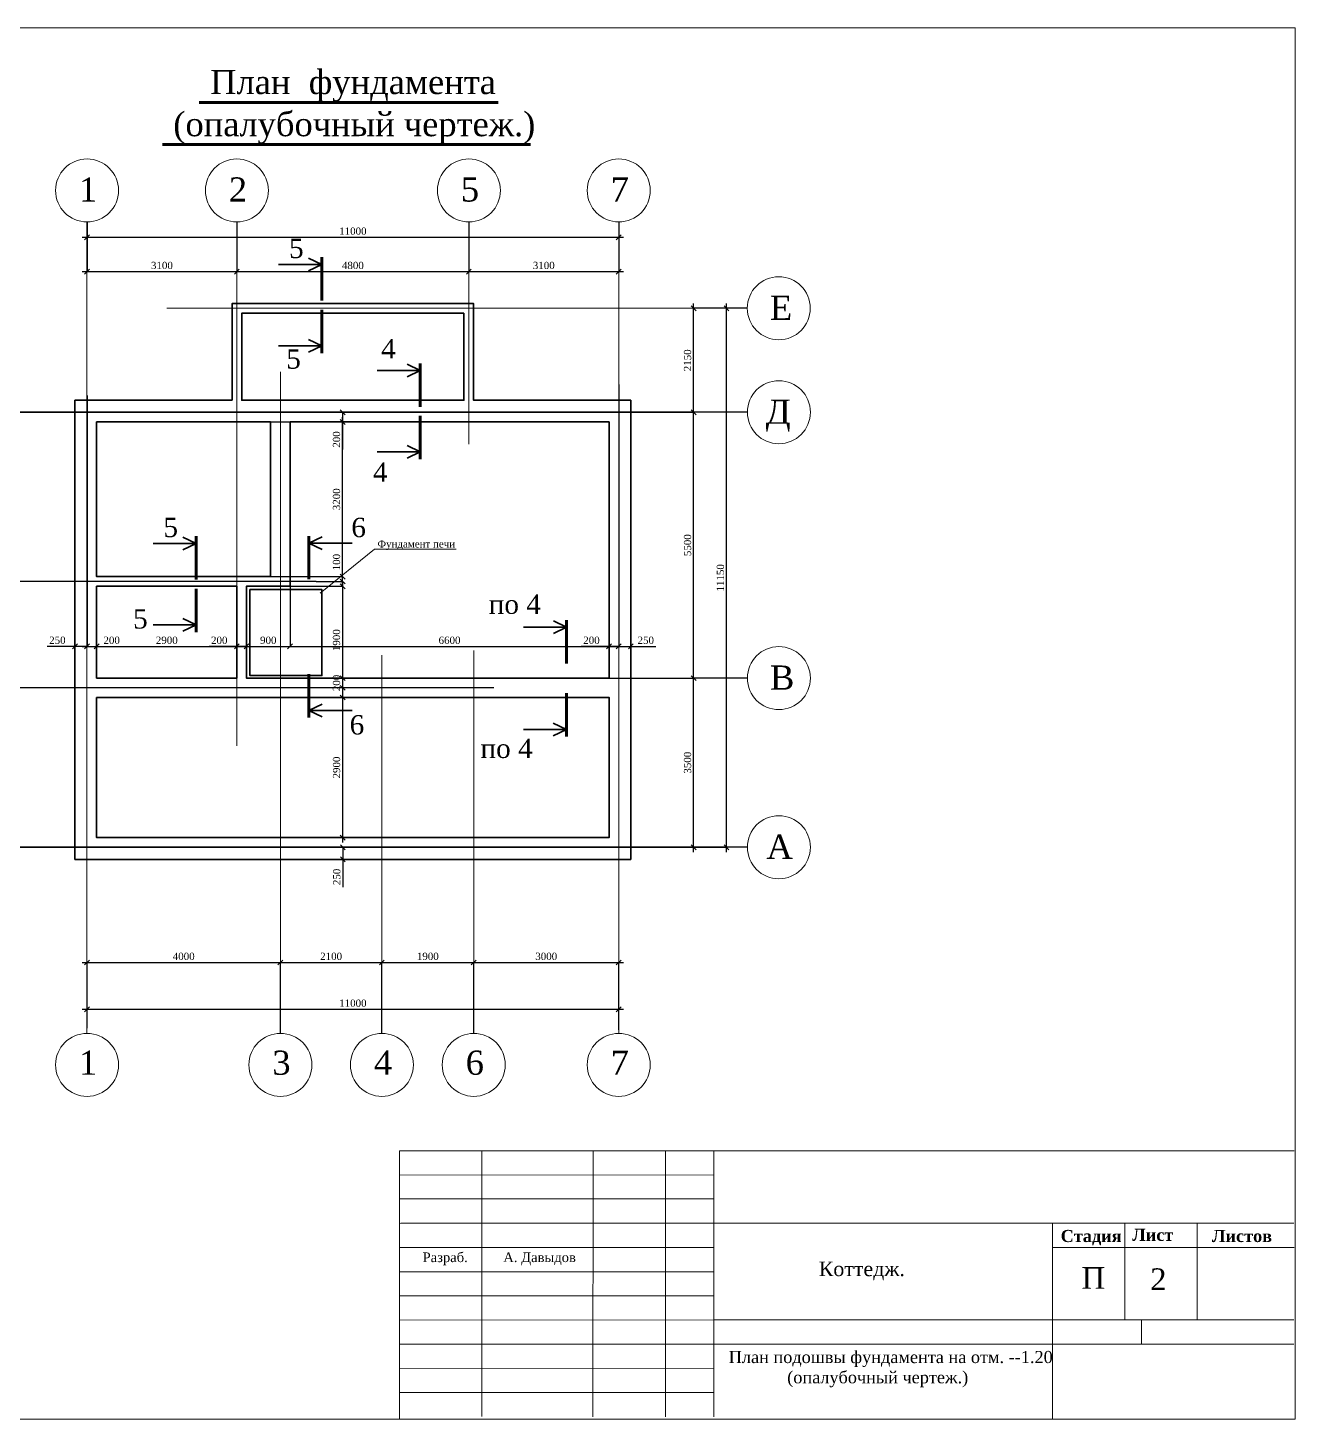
# Model space of a CAD drawing. Extents: x 1526320 to 3332998, y -546296 to 333165.
# Drawn here: x 3112654 to 3138872, y -57322 to -28537 of the extents above; entities that cross this region are included whole.
import ezdxf

# ---------------------------------------------------------------- set-up
doc = ezdxf.new("R2010")
doc.units = 0
doc.header["$LTSCALE"] = 500
doc.header["$MEASUREMENT"] = 0
doc.layers.get('0').update_dxf_attribs({"linetype": 'CONTINUOUS', "lineweight": 0})
doc.layers.add('Для печати', color=250, linetype='CONTINUOUS', lineweight=0)
doc.styles.add('NAKLON', font='TIMESBD.TTF', dxfattribs={"height": 500})
doc.styles.get("Standard").update_dxf_attribs({"font": 'TIMES.TTF', "height": 150})
doc.dimstyles.new('ISO-25', dxfattribs={"dimtxt": 300, "dimasz": 100, "dimexe": 0, "dimexo": 0, "dimgap": 50, "dimtad": 1, "dimdec": 0, "dimrnd": 10, "dimtxsty": 'Standard', "dimblk": 'OBLIQUE', "dimcen": 100, "dimdle": 100, "dimadec": 0, "dimazin": 0, "dimtfac": 1, "dimtdec": 0, "dimtmove": 0, "dimatfit": 3, "dimldrblk": 'OBLIQUE', "dimfxl": 0, "dimarcsym": 0})

# ---------------------------------------------------------------- blocks, each defined once
blk = doc.blocks.new('_Oblique')
at = {"color": 0, "linetype": 'ByBlock', "lineweight": -2}
blk.add_line((-0.5, -0.5), (0.5, 0.5), dxfattribs=at)
blk = doc.blocks.new('*D1990')
at = {"layer": 'Для печати', "color": 0, "linetype": 'Continuous', "lineweight": -2, "ltscale": 0.13}
for p, q in [((3113628, -36241), (3113628, -41335)), ((3113877, -36147), (3113877, -41335)), ((3113628, -41335), (3113055, -41335)), ((3113877, -41335), (3113528, -41335))]:
    blk.add_line(p, q, dxfattribs=at)
at = {"layer": 'Для печати', "color": 0, "linetype": 'Continuous', "lineweight": -2, "ltscale": 0.13, "xscale": 100, "yscale": 100, "zscale": 100, "rotation": 180}
blk.add_blockref('_Oblique', (3113628, -41335), dxfattribs=at)
at = {"layer": 'Для печати', "color": 0, "linetype": 'Continuous', "lineweight": -2, "ltscale": 0.13, "xscale": 100, "yscale": 100, "zscale": 100}
blk.add_blockref('_Oblique', (3113877, -41335), dxfattribs=at)
at = {"layer": 'Для печати', "color": 0, "linetype": 'Continuous', "lineweight": 9, "ltscale": 0.13, "insert": (3113265, -41209), "char_height": 150, "attachment_point": 5}
blk.add_mtext('250', dxfattribs=at)
blk = doc.blocks.new('*D1991')
at = {"layer": 'Для печати', "color": 0, "linetype": 'Continuous', "lineweight": -2, "ltscale": 0.13}
for p, q in [((3113878, -36147), (3113878, -41335)), ((3113778, -41335), (3114078, -41335)), ((3114078, -41991), (3114078, -41335)), ((3114078, -41335), (3114597, -41335))]:
    blk.add_line(p, q, dxfattribs=at)
at = {"layer": 'Для печати', "color": 0, "linetype": 'Continuous', "lineweight": -2, "ltscale": 0.13, "xscale": 100, "yscale": 100, "zscale": 100, "rotation": 180}
blk.add_blockref('_Oblique', (3113878, -41335), dxfattribs=at)
at = {"layer": 'Для печати', "color": 0, "linetype": 'Continuous', "lineweight": -2, "ltscale": 0.13, "xscale": 100, "yscale": 100, "zscale": 100}
blk.add_blockref('_Oblique', (3114078, -41335), dxfattribs=at)
at = {"layer": 'Для печати', "color": 0, "linetype": 'Continuous', "lineweight": 9, "ltscale": 0.13, "insert": (3114388, -41209), "char_height": 150, "attachment_point": 5}
blk.add_mtext('200', dxfattribs=at)
blk = doc.blocks.new('*D1992')
at = {"layer": 'Для печати', "color": 0, "linetype": 'Continuous', "lineweight": -2, "ltscale": 0.13}
for p, q in [((3124877, -35917), (3124877, -41335)), ((3124677, -41335), (3124104, -41335)), ((3124877, -41335), (3124577, -41335)), ((3124677, -41991), (3124677, -41335))]:
    blk.add_line(p, q, dxfattribs=at)
at = {"layer": 'Для печати', "color": 0, "linetype": 'Continuous', "lineweight": -2, "ltscale": 0.13, "xscale": 100, "yscale": 100, "zscale": 100, "rotation": 180}
blk.add_blockref('_Oblique', (3124677, -41335), dxfattribs=at)
at = {"layer": 'Для печати', "color": 0, "linetype": 'Continuous', "lineweight": -2, "ltscale": 0.13, "xscale": 100, "yscale": 100, "zscale": 100}
blk.add_blockref('_Oblique', (3124877, -41335), dxfattribs=at)
at = {"layer": 'Для печати', "color": 0, "linetype": 'Continuous', "lineweight": 9, "ltscale": 0.13, "insert": (3124314, -41209), "char_height": 150, "attachment_point": 5}
blk.add_mtext('200', dxfattribs=at)
blk = doc.blocks.new('*D1993')
at = {"layer": 'Для печати', "color": 0, "linetype": 'Continuous', "lineweight": -2, "ltscale": 0.13}
for p, q in [((3119166, -39991), (3119166, -36592)), ((3124677, -36692), (3119166, -36692)), ((3117677, -39891), (3119166, -39891))]:
    blk.add_line(p, q, dxfattribs=at)
at = {"layer": 'Для печати', "color": 0, "linetype": 'Continuous', "lineweight": -2, "ltscale": 0.13, "xscale": 100, "yscale": 100, "zscale": 100}
for p, rotation in [((3119166, -36692), 90), ((3119166, -39891), 270)]:
    blk.add_blockref('_Oblique', p, dxfattribs=dict(at, rotation=rotation))
at = {"layer": 'Для печати', "color": 0, "linetype": 'Continuous', "lineweight": 9, "ltscale": 0.13, "insert": (3119040, -38291), "char_height": 150, "attachment_point": 5, "rotation": 90}
blk.add_mtext('3200', dxfattribs=at)
blk = doc.blocks.new('*D1994')
at = {"layer": 'Для печати', "color": 0, "linetype": 'Continuous', "lineweight": -2, "ltscale": 0.13}
for p, q in [((3109704, -36491), (3110966, -36491)), ((3110966, -40091), (3110966, -36391)), ((3118616, -39991), (3110966, -39991))]:
    blk.add_line(p, q, dxfattribs=at)
at = {"layer": 'Для печати', "color": 0, "linetype": 'Continuous', "lineweight": -2, "ltscale": 0.13, "xscale": 100, "yscale": 100, "zscale": 100}
for p, rotation in [((3110966, -36491), 90), ((3110966, -39991), 270)]:
    blk.add_blockref('_Oblique', p, dxfattribs=dict(at, rotation=rotation))
at = {"layer": 'Для печати', "color": 0, "linetype": 'Continuous', "lineweight": 9, "ltscale": 0.13, "insert": (3110839, -38241), "char_height": 150, "attachment_point": 5, "rotation": 90}
blk.add_mtext('3500', dxfattribs=at)
blk = doc.blocks.new('*D1995')
at = {"layer": 'Для печати', "color": 0, "linetype": 'Continuous', "lineweight": -2, "ltscale": 0.13}
for p, q in [((3124877, -35917), (3124877, -41335)), ((3125127, -36241), (3125127, -41335)), ((3124777, -41335), (3125127, -41335)), ((3125127, -41335), (3125647, -41335))]:
    blk.add_line(p, q, dxfattribs=at)
at = {"layer": 'Для печати', "color": 0, "linetype": 'Continuous', "lineweight": -2, "ltscale": 0.13, "xscale": 100, "yscale": 100, "zscale": 100, "rotation": 180}
blk.add_blockref('_Oblique', (3124877, -41335), dxfattribs=at)
at = {"layer": 'Для печати', "color": 0, "linetype": 'Continuous', "lineweight": -2, "ltscale": 0.13, "xscale": 100, "yscale": 100, "zscale": 100}
blk.add_blockref('_Oblique', (3125127, -41335), dxfattribs=at)
at = {"layer": 'Для печати', "color": 0, "linetype": 'Continuous', "lineweight": 9, "ltscale": 0.13, "insert": (3125437, -41209), "char_height": 150, "attachment_point": 5}
blk.add_mtext('250', dxfattribs=at)
blk = doc.blocks.new('*D1996')
at = {"layer": 'Для печати', "color": 0, "linetype": 'Continuous', "lineweight": -2, "ltscale": 0.13}
for p, q in [((3127108, -45591), (3127108, -34240)), ((3127537, -34340), (3127108, -34340)), ((3110765, -45491), (3127108, -45491))]:
    blk.add_line(p, q, dxfattribs=at)
at = {"layer": 'Для печати', "color": 0, "linetype": 'Continuous', "lineweight": -2, "ltscale": 0.13, "xscale": 100, "yscale": 100, "zscale": 100}
for p, rotation in [((3127108, -34340), 90), ((3127108, -45491), 270)]:
    blk.add_blockref('_Oblique', p, dxfattribs=dict(at, rotation=rotation))
at = {"layer": 'Для печати', "color": 0, "linetype": 'Continuous', "lineweight": 9, "ltscale": 0.13, "insert": (3126982, -39916), "char_height": 150, "attachment_point": 5, "rotation": 90}
blk.add_mtext('11150', dxfattribs=at)
blk = doc.blocks.new('*D1997')
at = {"layer": 'Для печати', "color": 0, "linetype": 'Continuous', "lineweight": -2, "ltscale": 0.13}
for p, q in [((3110319, -40091), (3110319, -36391)), ((3126145, -36491), (3110319, -36491)), ((3111928, -39991), (3110319, -39991))]:
    blk.add_line(p, q, dxfattribs=at)
at = {"layer": 'Для печати', "color": 0, "linetype": 'Continuous', "lineweight": -2, "ltscale": 0.13, "xscale": 100, "yscale": 100, "zscale": 100}
for p, rotation in [((3110319, -36491), 90), ((3110319, -39991), 270)]:
    blk.add_blockref('_Oblique', p, dxfattribs=dict(at, rotation=rotation))
at = {"layer": 'Для печати', "color": 0, "linetype": 'Continuous', "lineweight": 9, "ltscale": 0.13, "insert": (3110193, -38241), "char_height": 150, "attachment_point": 5, "rotation": 90}
blk.add_mtext('3500', dxfattribs=at)
blk = doc.blocks.new('*D1998')
at = {"layer": 'Для печати', "color": 0, "linetype": 'Continuous', "lineweight": -2, "ltscale": 0.13}
for p, q in [((3126428, -42091), (3126428, -36391)), ((3127540, -36491), (3126428, -36491)), ((3121352, -41991), (3126428, -41991))]:
    blk.add_line(p, q, dxfattribs=at)
at = {"layer": 'Для печати', "color": 0, "linetype": 'Continuous', "lineweight": -2, "ltscale": 0.13, "xscale": 100, "yscale": 100, "zscale": 100}
for p, rotation in [((3126428, -36491), 90), ((3126428, -41991), 270)]:
    blk.add_blockref('_Oblique', p, dxfattribs=dict(at, rotation=rotation))
at = {"layer": 'Для печати', "color": 0, "linetype": 'Continuous', "lineweight": 9, "ltscale": 0.13, "insert": (3126302, -39241), "char_height": 150, "attachment_point": 5, "rotation": 90}
blk.add_mtext('5500', dxfattribs=at)
blk = doc.blocks.new('*D1999')
at = {"layer": 'Для печати', "color": 0, "linetype": 'Continuous', "lineweight": -2, "ltscale": 0.13}
for p, q in [((3113978, -41335), (3117077, -41335)), ((3114078, -41991), (3114078, -41335)), ((3116977, -41991), (3116977, -41335))]:
    blk.add_line(p, q, dxfattribs=at)
at = {"layer": 'Для печати', "color": 0, "linetype": 'Continuous', "lineweight": -2, "ltscale": 0.13, "xscale": 100, "yscale": 100, "zscale": 100, "rotation": 180}
blk.add_blockref('_Oblique', (3114078, -41335), dxfattribs=at)
at = {"layer": 'Для печати', "color": 0, "linetype": 'Continuous', "lineweight": -2, "ltscale": 0.13, "xscale": 100, "yscale": 100, "zscale": 100}
blk.add_blockref('_Oblique', (3116977, -41335), dxfattribs=at)
at = {"layer": 'Для печати', "color": 0, "linetype": 'Continuous', "lineweight": 9, "ltscale": 0.13, "insert": (3115528, -41209), "char_height": 150, "attachment_point": 5}
blk.add_mtext('2900', dxfattribs=at)
blk = doc.blocks.new('*D2000')
at = {"layer": 'Для печати', "color": 0, "linetype": 'Continuous', "lineweight": -2, "ltscale": 0.13}
for p, q in [((3116977, -41335), (3116405, -41335)), ((3117177, -41335), (3116877, -41335)), ((3116977, -41991), (3116977, -41335)), ((3117177, -41991), (3117177, -41335))]:
    blk.add_line(p, q, dxfattribs=at)
at = {"layer": 'Для печати', "color": 0, "linetype": 'Continuous', "lineweight": -2, "ltscale": 0.13, "xscale": 100, "yscale": 100, "zscale": 100, "rotation": 180}
blk.add_blockref('_Oblique', (3116977, -41335), dxfattribs=at)
at = {"layer": 'Для печати', "color": 0, "linetype": 'Continuous', "lineweight": -2, "ltscale": 0.13, "xscale": 100, "yscale": 100, "zscale": 100}
blk.add_blockref('_Oblique', (3117177, -41335), dxfattribs=at)
at = {"layer": 'Для печати', "color": 0, "linetype": 'Continuous', "lineweight": 9, "ltscale": 0.13, "insert": (3116614, -41209), "char_height": 150, "attachment_point": 5}
blk.add_mtext('200', dxfattribs=at)
blk = doc.blocks.new('*D2001')
at = {"layer": 'Для печати', "color": 0, "linetype": 'Continuous', "lineweight": -2, "ltscale": 0.13}
for p, q in [((3118079, -40091), (3118079, -41335)), ((3117077, -41335), (3118179, -41335)), ((3117177, -41991), (3117177, -41335))]:
    blk.add_line(p, q, dxfattribs=at)
at = {"layer": 'Для печати', "color": 0, "linetype": 'Continuous', "lineweight": -2, "ltscale": 0.13, "xscale": 100, "yscale": 100, "zscale": 100, "rotation": 180}
blk.add_blockref('_Oblique', (3117177, -41335), dxfattribs=at)
at = {"layer": 'Для печати', "color": 0, "linetype": 'Continuous', "lineweight": -2, "ltscale": 0.13, "xscale": 100, "yscale": 100, "zscale": 100}
blk.add_blockref('_Oblique', (3118079, -41335), dxfattribs=at)
at = {"layer": 'Для печати', "color": 0, "linetype": 'Continuous', "lineweight": 9, "ltscale": 0.13, "insert": (3117628, -41209), "char_height": 150, "attachment_point": 5}
blk.add_mtext('900', dxfattribs=at)
blk = doc.blocks.new('*D2002')
at = {"layer": 'Для печати', "color": 0, "linetype": 'Continuous', "lineweight": -2, "ltscale": 0.13}
for p, q in [((3118079, -40091), (3118079, -41335)), ((3117979, -41335), (3124777, -41335)), ((3124677, -41991), (3124677, -41335))]:
    blk.add_line(p, q, dxfattribs=at)
at = {"layer": 'Для печати', "color": 0, "linetype": 'Continuous', "lineweight": -2, "ltscale": 0.13, "xscale": 100, "yscale": 100, "zscale": 100, "rotation": 180}
blk.add_blockref('_Oblique', (3118079, -41335), dxfattribs=at)
at = {"layer": 'Для печати', "color": 0, "linetype": 'Continuous', "lineweight": -2, "ltscale": 0.13, "xscale": 100, "yscale": 100, "zscale": 100}
blk.add_blockref('_Oblique', (3124677, -41335), dxfattribs=at)
at = {"layer": 'Для печати', "color": 0, "linetype": 'Continuous', "lineweight": 9, "ltscale": 0.13, "insert": (3121378, -41209), "char_height": 150, "attachment_point": 5}
blk.add_mtext('6600', dxfattribs=at)
blk = doc.blocks.new('*D2003')
at = {"layer": 'Для печати', "color": 0, "linetype": 'Continuous', "lineweight": -2, "ltscale": 0.13}
for p, q in [((3119168, -45391), (3119168, -42291)), ((3124677, -42391), (3119168, -42391)), ((3124677, -45291), (3119168, -45291))]:
    blk.add_line(p, q, dxfattribs=at)
at = {"layer": 'Для печати', "color": 0, "linetype": 'Continuous', "lineweight": -2, "ltscale": 0.13, "xscale": 100, "yscale": 100, "zscale": 100}
for p, rotation in [((3119168, -42391), 90), ((3119168, -45291), 270)]:
    blk.add_blockref('_Oblique', p, dxfattribs=dict(at, rotation=rotation))
at = {"layer": 'Для печати', "color": 0, "linetype": 'Continuous', "lineweight": 9, "ltscale": 0.13, "insert": (3119041, -43841), "char_height": 150, "attachment_point": 5, "rotation": 90}
blk.add_mtext('2900', dxfattribs=at)
blk = doc.blocks.new('*D2004')
at = {"layer": 'Для печати', "color": 0, "linetype": 'Continuous', "lineweight": -2, "ltscale": 0.13}
for p, q in [((3119167, -42291), (3119167, -41891)), ((3124677, -41991), (3119167, -41991)), ((3122297, -42191), (3119167, -42191))]:
    blk.add_line(p, q, dxfattribs=at)
at = {"layer": 'Для печати', "color": 0, "linetype": 'Continuous', "lineweight": -2, "ltscale": 0.13, "xscale": 100, "yscale": 100, "zscale": 100}
for p, rotation in [((3119167, -41991), 90), ((3119167, -42191), 270)]:
    blk.add_blockref('_Oblique', p, dxfattribs=dict(at, rotation=rotation))
at = {"layer": 'Для печати', "color": 0, "linetype": 'Continuous', "lineweight": 9, "ltscale": 0.13, "insert": (3119040, -42091), "char_height": 150, "attachment_point": 5, "rotation": 90}
blk.add_mtext('200', dxfattribs=at)
blk = doc.blocks.new('*D2005')
at = {"layer": 'Для печати', "color": 0, "linetype": 'Continuous', "lineweight": -2, "ltscale": 0.13}
for p, q in [((3119167, -42091), (3119167, -39991)), ((3118079, -40091), (3119167, -40091)), ((3124677, -41991), (3119167, -41991))]:
    blk.add_line(p, q, dxfattribs=at)
at = {"layer": 'Для печати', "color": 0, "linetype": 'Continuous', "lineweight": -2, "ltscale": 0.13, "xscale": 100, "yscale": 100, "zscale": 100}
for p, rotation in [((3119167, -40091), 90), ((3119167, -41991), 270)]:
    blk.add_blockref('_Oblique', p, dxfattribs=dict(at, rotation=rotation))
at = {"layer": 'Для печати', "color": 0, "linetype": 'Continuous', "lineweight": 9, "ltscale": 0.13, "insert": (3119040, -41206), "char_height": 150, "attachment_point": 5, "rotation": 90}
blk.add_mtext('1900', dxfattribs=at)
blk = doc.blocks.new('*D2006')
at = {"layer": 'Для печати', "color": 0, "linetype": 'Continuous', "lineweight": -2, "ltscale": 0.13}
for p, q in [((3119166, -39891), (3119166, -39392)), ((3117677, -39891), (3119166, -39891)), ((3118616, -39991), (3119166, -39991)), ((3119166, -40091), (3119166, -39891))]:
    blk.add_line(p, q, dxfattribs=at)
at = {"layer": 'Для печати', "color": 0, "linetype": 'Continuous', "lineweight": -2, "ltscale": 0.13, "xscale": 100, "yscale": 100, "zscale": 100}
for p, rotation in [((3119166, -39891), 90), ((3119166, -39991), 270)]:
    blk.add_blockref('_Oblique', p, dxfattribs=dict(at, rotation=rotation))
at = {"layer": 'Для печати', "color": 0, "linetype": 'Continuous', "lineweight": 9, "ltscale": 0.13, "insert": (3119040, -39591), "char_height": 150, "attachment_point": 5, "rotation": 90}
blk.add_mtext('100', dxfattribs=at)
blk = doc.blocks.new('*D2007')
at = {"layer": 'Для печати', "color": 0, "linetype": 'Continuous', "lineweight": -2, "ltscale": 0.13}
for p, q in [((3119878, -47875), (3121978, -47875)), ((3119978, -49340), (3119978, -47875)), ((3121878, -49340), (3121878, -47875))]:
    blk.add_line(p, q, dxfattribs=at)
at = {"layer": 'Для печати', "color": 0, "linetype": 'Continuous', "lineweight": -2, "ltscale": 0.13, "xscale": 100, "yscale": 100, "zscale": 100, "rotation": 180}
blk.add_blockref('_Oblique', (3119978, -47875), dxfattribs=at)
at = {"layer": 'Для печати', "color": 0, "linetype": 'Continuous', "lineweight": -2, "ltscale": 0.13, "xscale": 100, "yscale": 100, "zscale": 100}
blk.add_blockref('_Oblique', (3121878, -47875), dxfattribs=at)
at = {"layer": 'Для печати', "color": 0, "linetype": 'Continuous', "lineweight": 9, "ltscale": 0.13, "insert": (3120928, -47748), "char_height": 150, "attachment_point": 5}
blk.add_mtext('1900', dxfattribs=at)
blk = doc.blocks.new('*D2008')
at = {"layer": 'Для печати', "color": 0, "linetype": 'Continuous', "lineweight": -2, "ltscale": 0.13}
for p, q in [((3117778, -47875), (3120078, -47875)), ((3117878, -49340), (3117878, -47875)), ((3119978, -49340), (3119978, -47875))]:
    blk.add_line(p, q, dxfattribs=at)
at = {"layer": 'Для печати', "color": 0, "linetype": 'Continuous', "lineweight": -2, "ltscale": 0.13, "xscale": 100, "yscale": 100, "zscale": 100, "rotation": 180}
blk.add_blockref('_Oblique', (3117878, -47875), dxfattribs=at)
at = {"layer": 'Для печати', "color": 0, "linetype": 'Continuous', "lineweight": -2, "ltscale": 0.13, "xscale": 100, "yscale": 100, "zscale": 100}
blk.add_blockref('_Oblique', (3119978, -47875), dxfattribs=at)
at = {"layer": 'Для печати', "color": 0, "linetype": 'Continuous', "lineweight": 9, "ltscale": 0.13, "insert": (3118928, -47748), "char_height": 150, "attachment_point": 5}
blk.add_mtext('2100', dxfattribs=at)
blk = doc.blocks.new('*D2009')
at = {"layer": 'Для печати', "color": 0, "linetype": 'Continuous', "lineweight": -2, "ltscale": 0.13}
for p, q in [((3113778, -47875), (3117978, -47875)), ((3113878, -49234), (3113878, -47875)), ((3117878, -49340), (3117878, -47875))]:
    blk.add_line(p, q, dxfattribs=at)
at = {"layer": 'Для печати', "color": 0, "linetype": 'Continuous', "lineweight": -2, "ltscale": 0.13, "xscale": 100, "yscale": 100, "zscale": 100, "rotation": 180}
blk.add_blockref('_Oblique', (3113878, -47875), dxfattribs=at)
at = {"layer": 'Для печати', "color": 0, "linetype": 'Continuous', "lineweight": -2, "ltscale": 0.13, "xscale": 100, "yscale": 100, "zscale": 100}
blk.add_blockref('_Oblique', (3117878, -47875), dxfattribs=at)
at = {"layer": 'Для печати', "color": 0, "linetype": 'Continuous', "lineweight": 9, "ltscale": 0.13, "insert": (3115878, -47748), "char_height": 150, "attachment_point": 5}
blk.add_mtext('4000', dxfattribs=at)
blk = doc.blocks.new('*D2010')
at = {"layer": 'Для печати', "color": 0, "linetype": 'Continuous', "lineweight": -2, "ltscale": 0.13}
for p, q in [((3109704, -39991), (3110966, -39991)), ((3110966, -42291), (3110966, -39891)), ((3122297, -42191), (3110966, -42191))]:
    blk.add_line(p, q, dxfattribs=at)
at = {"layer": 'Для печати', "color": 0, "linetype": 'Continuous', "lineweight": -2, "ltscale": 0.13, "xscale": 100, "yscale": 100, "zscale": 100}
for p, rotation in [((3110966, -39991), 90), ((3110966, -42191), 270)]:
    blk.add_blockref('_Oblique', p, dxfattribs=dict(at, rotation=rotation))
at = {"layer": 'Для печати', "color": 0, "linetype": 'Continuous', "lineweight": 9, "ltscale": 0.13, "insert": (3110839, -41091), "char_height": 150, "attachment_point": 5, "rotation": 90}
blk.add_mtext('2200', dxfattribs=at)
blk = doc.blocks.new('*D2013')
at = {"layer": 'Для печати', "color": 0, "linetype": 'Continuous', "lineweight": -2, "ltscale": 0.13}
for p, q in [((3127540, -45491), (3119171, -45491)), ((3119171, -45491), (3119171, -45841)), ((3125127, -45741), (3119171, -45741)), ((3119171, -45741), (3119171, -46314))]:
    blk.add_line(p, q, dxfattribs=at)
at = {"layer": 'Для печати', "color": 0, "linetype": 'Continuous', "lineweight": -2, "ltscale": 0.13, "xscale": 100, "yscale": 100, "zscale": 100}
for p, rotation in [((3119171, -45491), 90), ((3119171, -45741), 270)]:
    blk.add_blockref('_Oblique', p, dxfattribs=dict(at, rotation=rotation))
at = {"layer": 'Для печати', "color": 0, "linetype": 'Continuous', "lineweight": 9, "ltscale": 0.13, "insert": (3119045, -46104), "char_height": 150, "attachment_point": 5, "rotation": 90}
blk.add_mtext('250', dxfattribs=at)
blk = doc.blocks.new('*D2014')
at = {"layer": 'Для печати', "color": 0, "linetype": 'Continuous', "lineweight": -2, "ltscale": 0.13}
for p, q in [((3121778, -47875), (3124977, -47875)), ((3121878, -49340), (3121878, -47875)), ((3124877, -49266), (3124877, -47875))]:
    blk.add_line(p, q, dxfattribs=at)
at = {"layer": 'Для печати', "color": 0, "linetype": 'Continuous', "lineweight": -2, "ltscale": 0.13, "xscale": 100, "yscale": 100, "zscale": 100, "rotation": 180}
blk.add_blockref('_Oblique', (3121878, -47875), dxfattribs=at)
at = {"layer": 'Для печати', "color": 0, "linetype": 'Continuous', "lineweight": -2, "ltscale": 0.13, "xscale": 100, "yscale": 100, "zscale": 100}
blk.add_blockref('_Oblique', (3124877, -47875), dxfattribs=at)
at = {"layer": 'Для печати', "color": 0, "linetype": 'Continuous', "lineweight": 9, "ltscale": 0.13, "insert": (3123378, -47748), "char_height": 150, "attachment_point": 5}
blk.add_mtext('3000', dxfattribs=at)
blk = doc.blocks.new('*D2015')
at = {"layer": 'Для печати', "color": 0, "linetype": 'Continuous', "lineweight": -2, "ltscale": 0.13}
for p, q in [((3113778, -48843), (3124977, -48843)), ((3113878, -49234), (3113878, -48843)), ((3124877, -49266), (3124877, -48843))]:
    blk.add_line(p, q, dxfattribs=at)
at = {"layer": 'Для печати', "color": 0, "linetype": 'Continuous', "lineweight": -2, "ltscale": 0.13, "xscale": 100, "yscale": 100, "zscale": 100, "rotation": 180}
blk.add_blockref('_Oblique', (3113878, -48843), dxfattribs=at)
at = {"layer": 'Для печати', "color": 0, "linetype": 'Continuous', "lineweight": -2, "ltscale": 0.13, "xscale": 100, "yscale": 100, "zscale": 100}
blk.add_blockref('_Oblique', (3124877, -48843), dxfattribs=at)
at = {"layer": 'Для печати', "color": 0, "linetype": 'Continuous', "lineweight": 9, "ltscale": 0.13, "insert": (3119378, -48717), "char_height": 150, "attachment_point": 5}
blk.add_mtext('11000', dxfattribs=at)
blk = doc.blocks.new('*D2016')
at = {"layer": 'Для печати', "color": 0, "linetype": 'Continuous', "lineweight": -2, "ltscale": 0.13}
for p, q in [((3126428, -45591), (3126428, -41891)), ((3127540, -41991), (3126428, -41991)), ((3110765, -45491), (3126428, -45491))]:
    blk.add_line(p, q, dxfattribs=at)
at = {"layer": 'Для печати', "color": 0, "linetype": 'Continuous', "lineweight": -2, "ltscale": 0.13, "xscale": 100, "yscale": 100, "zscale": 100}
for p, rotation in [((3126428, -41991), 90), ((3126428, -45491), 270)]:
    blk.add_blockref('_Oblique', p, dxfattribs=dict(at, rotation=rotation))
at = {"layer": 'Для печати', "color": 0, "linetype": 'Continuous', "lineweight": 9, "ltscale": 0.13, "insert": (3126302, -43741), "char_height": 150, "attachment_point": 5, "rotation": 90}
blk.add_mtext('3500', dxfattribs=at)
blk = doc.blocks.new('*D2017')
at = {"layer": 'Для печати', "color": 0, "linetype": 'Continuous', "lineweight": -2, "ltscale": 0.13}
for p, q in [((3110319, -45591), (3110319, -42091)), ((3111937, -42191), (3110319, -42191)), ((3126117, -45491), (3110319, -45491))]:
    blk.add_line(p, q, dxfattribs=at)
at = {"layer": 'Для печати', "color": 0, "linetype": 'Continuous', "lineweight": -2, "ltscale": 0.13, "xscale": 100, "yscale": 100, "zscale": 100}
for p, rotation in [((3110319, -42191), 90), ((3110319, -45491), 270)]:
    blk.add_blockref('_Oblique', p, dxfattribs=dict(at, rotation=rotation))
at = {"layer": 'Для печати', "color": 0, "linetype": 'Continuous', "lineweight": 9, "ltscale": 0.13, "insert": (3110193, -43841), "char_height": 150, "attachment_point": 5, "rotation": 90}
blk.add_mtext('3300', dxfattribs=at)
blk = doc.blocks.new('*D2018')
at = {"layer": 'Для печати', "color": 0, "linetype": 'Continuous', "lineweight": -2, "ltscale": 0.13}
for p, q in [((3116978, -32554), (3116978, -33581)), ((3121778, -32554), (3121778, -33581)), ((3116878, -33581), (3121878, -33581))]:
    blk.add_line(p, q, dxfattribs=at)
at = {"layer": 'Для печати', "color": 0, "linetype": 'Continuous', "lineweight": -2, "ltscale": 0.13, "xscale": 100, "yscale": 100, "zscale": 100, "rotation": 180}
blk.add_blockref('_Oblique', (3116978, -33581), dxfattribs=at)
at = {"layer": 'Для печати', "color": 0, "linetype": 'Continuous', "lineweight": -2, "ltscale": 0.13, "xscale": 100, "yscale": 100, "zscale": 100}
blk.add_blockref('_Oblique', (3121778, -33581), dxfattribs=at)
at = {"layer": 'Для печати', "color": 0, "linetype": 'Continuous', "lineweight": 5, "ltscale": 0.13, "insert": (3119378, -33454), "char_height": 150, "attachment_point": 5}
blk.add_mtext('4800', dxfattribs=at)
blk = doc.blocks.new('*D2019')
at = {"layer": 'Для печати', "color": 0, "linetype": 'Continuous', "lineweight": -2, "ltscale": 0.13}
for p, q in [((3113878, -32554), (3113878, -33581)), ((3116978, -32554), (3116978, -33581)), ((3113778, -33581), (3117078, -33581))]:
    blk.add_line(p, q, dxfattribs=at)
at = {"layer": 'Для печати', "color": 0, "linetype": 'Continuous', "lineweight": -2, "ltscale": 0.13, "xscale": 100, "yscale": 100, "zscale": 100, "rotation": 180}
blk.add_blockref('_Oblique', (3113878, -33581), dxfattribs=at)
at = {"layer": 'Для печати', "color": 0, "linetype": 'Continuous', "lineweight": -2, "ltscale": 0.13, "xscale": 100, "yscale": 100, "zscale": 100}
blk.add_blockref('_Oblique', (3116978, -33581), dxfattribs=at)
at = {"layer": 'Для печати', "color": 0, "linetype": 'Continuous', "lineweight": 5, "ltscale": 0.13, "insert": (3115428, -33454), "char_height": 150, "attachment_point": 5}
blk.add_mtext('3100', dxfattribs=at)
blk = doc.blocks.new('*D2020')
at = {"layer": 'Для печати', "color": 0, "linetype": 'Continuous', "lineweight": -2, "ltscale": 0.13}
for p, q in [((3127540, -36491), (3119166, -36491)), ((3119166, -36491), (3119166, -36791)), ((3117677, -36691), (3119166, -36691)), ((3119166, -36691), (3119166, -37264))]:
    blk.add_line(p, q, dxfattribs=at)
at = {"layer": 'Для печати', "color": 0, "linetype": 'Continuous', "lineweight": -2, "ltscale": 0.13, "xscale": 100, "yscale": 100, "zscale": 100}
for p, rotation in [((3119166, -36491), 90), ((3119166, -36691), 270)]:
    blk.add_blockref('_Oblique', p, dxfattribs=dict(at, rotation=rotation))
at = {"layer": 'Для печати', "color": 0, "linetype": 'Continuous', "lineweight": 9, "ltscale": 0.13, "insert": (3119040, -37054), "char_height": 150, "attachment_point": 5, "rotation": 90}
blk.add_mtext('200', dxfattribs=at)
blk = doc.blocks.new('*D2021')
at = {"layer": 'Для печати', "color": 0, "linetype": 'Continuous', "lineweight": -2, "ltscale": 0.13}
for p, q in [((3126428, -36591), (3126428, -34240)), ((3127537, -34340), (3126428, -34340)), ((3109852, -36491), (3126428, -36491))]:
    blk.add_line(p, q, dxfattribs=at)
at = {"layer": 'Для печати', "color": 0, "linetype": 'Continuous', "lineweight": -2, "ltscale": 0.13, "xscale": 100, "yscale": 100, "zscale": 100}
for p, rotation in [((3126428, -34340), 90), ((3126428, -36491), 270)]:
    blk.add_blockref('_Oblique', p, dxfattribs=dict(at, rotation=rotation))
at = {"layer": 'Для печати', "color": 0, "linetype": 'Continuous', "lineweight": 9, "ltscale": 0.13, "insert": (3126302, -35416), "char_height": 150, "attachment_point": 5, "rotation": 90}
blk.add_mtext('2150', dxfattribs=at)
blk = doc.blocks.new('*D2022')
at = {"layer": 'Для печати', "color": 0, "linetype": 'Continuous', "lineweight": -2, "ltscale": 0.13}
for p, q in [((3113878, -32554), (3113878, -32871)), ((3124877, -32554), (3124877, -32871)), ((3113778, -32871), (3124977, -32871))]:
    blk.add_line(p, q, dxfattribs=at)
at = {"layer": 'Для печати', "color": 0, "linetype": 'Continuous', "lineweight": -2, "ltscale": 0.13, "xscale": 100, "yscale": 100, "zscale": 100, "rotation": 180}
blk.add_blockref('_Oblique', (3113878, -32871), dxfattribs=at)
at = {"layer": 'Для печати', "color": 0, "linetype": 'Continuous', "lineweight": -2, "ltscale": 0.13, "xscale": 100, "yscale": 100, "zscale": 100}
blk.add_blockref('_Oblique', (3124877, -32871), dxfattribs=at)
at = {"layer": 'Для печати', "color": 0, "linetype": 'Continuous', "lineweight": 5, "ltscale": 0.13, "insert": (3119378, -32745), "char_height": 150, "attachment_point": 5}
blk.add_mtext('11000', dxfattribs=at)
blk = doc.blocks.new('*D2023')
at = {"layer": 'Для печати', "color": 0, "linetype": 'Continuous', "lineweight": -2, "ltscale": 0.13}
for p, q in [((3121778, -32554), (3121778, -33581)), ((3124877, -32554), (3124877, -33581)), ((3121678, -33581), (3124977, -33581))]:
    blk.add_line(p, q, dxfattribs=at)
at = {"layer": 'Для печати', "color": 0, "linetype": 'Continuous', "lineweight": -2, "ltscale": 0.13, "xscale": 100, "yscale": 100, "zscale": 100, "rotation": 180}
blk.add_blockref('_Oblique', (3121778, -33581), dxfattribs=at)
at = {"layer": 'Для печати', "color": 0, "linetype": 'Continuous', "lineweight": -2, "ltscale": 0.13, "xscale": 100, "yscale": 100, "zscale": 100}
blk.add_blockref('_Oblique', (3124877, -33581), dxfattribs=at)
at = {"layer": 'Для печати', "color": 0, "linetype": 'Continuous', "lineweight": 5, "ltscale": 0.13, "insert": (3123327, -33454), "char_height": 150, "attachment_point": 5}
blk.add_mtext('3100', dxfattribs=at)

msp = doc.modelspace()

# ---------------------------------------------------------------- linework, layer by layer
at = {"layer": 'Для печати', "color": 5, "linetype": 'Continuous', "lineweight": 50, "ltscale": 0.13}
for p, q in [((3122384.8, -30079.5), (3116199.7, -30079.5)), ((3123055.2, -30950.8), (3115437.9, -30950.8))]:
    msp.add_line(p, q, dxfattribs=at)
at = {"layer": 'Для печати', "color": 5, "linetype": 'Continuous', "lineweight": 9}
for p, q in [((3113877.7, -49233.6), (3113877.7, -32554.2)), ((3116977.7, -43393), (3116977.7, -32554.2)), ((3121777.6, -37151.5), (3121777.6, -32554.2)), ((3124877.4, -49266.2), (3124877.4, -32554.3)), ((3115526.9, -34340.1), (3127536.8, -34340.1)), ((3117878.1, -35653.4), (3117878.1, -49339.8)), ((3109852.4, -36491.1), (3127539.8, -36491.1)), ((3118615.9, -39991.3), (3109703.6, -39991.4)), ((3121877.8, -41417.7), (3121877.8, -49339.9)), ((3119977.9, -41515.4), (3119977.9, -49339.8)), ((3121352.4, -41991.1), (3127539.8, -41991.1)), ((3122297.2, -42190.7), (3109703.7, -42190.7)), ((3110764.6, -45491.1), (3127539.8, -45491.2)), ((3113877.7, -47631), (3113877.7, -49339.9)), ((3124877.4, -47631), (3124877.4, -49339.8))]:
    msp.add_line(p, q, dxfattribs=at)
at = {"layer": 'Для печати', "color": 5, "linetype": 'Continuous', "lineweight": 30}
for p, q in [((3118734.2, -33432.8), (3118460.6, -33301.8)), ((3118734.2, -33432.8), (3117842.5, -33432.8)), ((3118734.2, -33432.8), (3118460.6, -33563.8)), ((3118734.2, -35116.9), (3117842.5, -35116.9)), ((3118734.2, -35116.9), (3118460.6, -34985.9)), ((3118734.2, -35116.9), (3118460.6, -35247.9)), ((3120772.5, -35628.6), (3119880.9, -35628.6)), ((3120772.6, -35628.6), (3120498.9, -35497.6)), ((3120772.6, -35628.6), (3120498.9, -35759.6)), ((3120772.5, -37312.7), (3119880.9, -37312.7)), ((3120772.6, -37312.7), (3120498.9, -37181.7)), ((3120772.6, -37312.7), (3120498.9, -37443.7)), ((3116135.6, -39205.7), (3115862, -39074.7)), ((3118468.4, -39199.5), (3118742, -39068.5)), ((3116135.6, -39205.7), (3115243.9, -39205.7)), ((3116135.6, -39205.7), (3115862, -39336.7)), ((3118468.4, -39199.5), (3118742, -39330.5)), ((3118468.4, -39199.5), (3119360.1, -39199.5)), ((3116135.6, -40889.7), (3115862, -40758.7)), ((3123799.1, -40938.8), (3123525.5, -40807.8)), ((3116135.6, -40889.7), (3115243.9, -40889.7)), ((3116135.6, -40889.7), (3115862, -41020.7)), ((3123799.1, -40938.8), (3122907.4, -40938.8)), ((3123799.1, -40938.8), (3123525.5, -41069.8)), ((3118468.4, -42658.3), (3118742, -42527.4)), ((3118468.4, -42658.4), (3118742, -42789.3)), ((3118468.4, -42658.4), (3119360.1, -42658.4)), ((3123796.7, -43053), (3122905, -43053)), ((3123796.7, -43053), (3123523.1, -42922)), ((3123796.7, -43053), (3123523.1, -43184))]:
    msp.add_line(p, q, dxfattribs=at)
at = {"layer": 'Для печати', "color": 5, "linetype": 'Continuous', "lineweight": 50}
for p, q in [((3118734.2, -34180.1), (3118734.2, -33284.8)), ((3118734.2, -34369.6), (3118734.2, -35264.9)), ((3120772.5, -36375.9), (3120772.5, -35480.5)), ((3120772.5, -36565.3), (3120772.5, -37460.7)), ((3116135.6, -39953), (3116135.6, -39057.6)), ((3118468.4, -39946.8), (3118468.4, -39051.4)), ((3116135.6, -40142.4), (3116135.6, -41037.8)), ((3123799.1, -41686.1), (3123799.1, -40790.7)), ((3118468.4, -41911), (3118468.4, -42806.4)), ((3123796.7, -42305.7), (3123796.7, -43201.1))]:
    msp.add_line(p, q, dxfattribs=at)
at = {"layer": 'Для печати', "color": 5, "linetype": 'Continuous', "lineweight": 15, "ltscale": 0.13}
for p, q in [((3120345.6, -51774), (3138847.6, -51774)), ((3120345.6, -57311.1), (3120345.6, -51774)), ((3126839.8, -52765.3), (3120348.4, -52765.3)), ((3120370.9, -53269.3), (3138841.9, -53269.3)), ((3133848.2, -53268.3), (3133848.2, -57322.3)), ((3135344.8, -53268.3), (3135344.8, -55266.2)), ((3136841.4, -53268.3), (3136841.4, -55266.2)), ((3120358.3, -54272.3), (3126846.1, -54272.3)), ((3126847.3, -55266.4), (3133841, -55266.4)), ((3133841, -55266.4), (3138841.6, -55266.4)), ((3135690.1, -55266.2), (3135690.1, -55769.3))]:
    msp.add_line(p, q, dxfattribs=at)
at = {"layer": 'Для печати', "color": 5, "linetype": 'Continuous', "lineweight": 15}
for p, q in [((3122045.3, -57270.2), (3122046.2, -51770.2)), ((3124345.3, -57270.5), (3124346.2, -51770.5)), ((3125845.3, -57270.8), (3125846.2, -51770.8)), ((3126845.3, -57271), (3126846.2, -51771)), ((3120346.1, -52269.9), (3126846.1, -52271)), ((3120345.9, -53269.9), (3126845.9, -53271)), ((3120345.9, -53769.9), (3126845.9, -53771)), ((3133847.8, -53772.9), (3138847.8, -53773.7)), ((3120345.7, -54769.9), (3126845.7, -54771)), ((3120345.6, -55269.9), (3126845.6, -55271)), ((3120345.5, -55769.9), (3138845.5, -55772.9)), ((3120345.5, -56269.9), (3126845.5, -56271)), ((3120345.4, -56769.9), (3126845.4, -56771))]:
    msp.add_line(p, q, dxfattribs=at)
at = {"layer": 'Для печати', "color": 5, "linetype": 'Continuous', "lineweight": 0, "ltscale": 0.13}
msp.add_lwpolyline([(3138871.8, -57320.6), (3098769.2, -57320.6), (3098769.2, -28537.4), (3138871.8, -28537.4)], close=True, dxfattribs=at)
at = {"layer": 'Для печати', "color": 5, "linetype": 'Continuous', "lineweight": 30, "ltscale": 0.13}
for points in [[(3116879.3, -36241.3), (3116879.3, -34242.4), (3121876.7, -34242.4), (3121876.7, -36241.3), (3125127.1, -36241.3), (3125127.1, -45740.7), (3113628, -45740.7), (3113628, -36240.9), (3116879.3, -36241.4)], [(3124677.2, -41991), (3117177.4, -41991), (3117177.4, -40091.2), (3118079.1, -40091.2), (3118079.1, -36691.7), (3124677, -36691.7), (3124677, -41991.2)]]:
    msp.add_lwpolyline(points, dxfattribs=at)
for points in [[(3121675.4, -34442.1), (3117079.3, -34442.1), (3117079.3, -36241.4), (3121675.4, -36241.4)], [(3117677.4, -36691.1), (3114077.7, -36691.1), (3114077.7, -39890.6), (3117677.4, -39890.6)], [(3116977.4, -40091), (3114077.7, -40091), (3114077.7, -41991.1), (3116977.4, -41991.1)], [(3117247.3, -40158.6), (3118739.3, -40158.6), (3118739.3, -41939.8), (3117247.3, -41939.8)], [(3114077.7, -42390.9), (3124677.2, -42390.9), (3124677.2, -45291), (3114077.7, -45291)]]:
    msp.add_lwpolyline(points, close=True, dxfattribs=at)
at = {"layer": 'Для печати', "color": 5, "linetype": 'Continuous', "lineweight": 5, "ltscale": 0.13}
msp.add_lwpolyline([(3121777.5, -34338.9), (3121777.5, -34340.1), (3121775, -34340.1)], dxfattribs=at)
at = {"layer": 'Для печати', "color": 5, "linetype": 'Continuous', "lineweight": 15, "ltscale": 0.13}
msp.add_lwpolyline([(3118701.6, -40230.7), (3119824.6, -39321.4), (3121516, -39321.4)], dxfattribs=at)
at = {"layer": 'Для печати', "color": 5, "linetype": 'Continuous', "lineweight": 9}
for centre in [(3113878.4, -31901.6), (3116978.4, -31901.6), (3121778.3, -31901.6), (3124878.1, -31901.6), (3128188.3, -34339.4), (3128191.3, -36490.4), (3128191.3, -41990.3), (3128191.3, -45490.4), (3113878.4, -49992.5), (3117878.8, -49992.5), (3119978.7, -49992.5), (3121878.5, -49992.5), (3124878.1, -49992.5)]:
    msp.add_circle(centre, 651.5, dxfattribs=at)

# ---------------------------------------------------------------- texts
at = {"layer": 'Для печати', "color": 5, "linetype": 'Continuous', "lineweight": 50, "ltscale": 0.13}
for s, height, p in [('План  фундамента ', 500, (3116425, -29908.1)), ('(опалубочный чертеж.)', 500, (3115663.2, -30779.4)), ('План подошвы фундамента на отм. --1.20', 250, (3127154, -56161.4)), ('(опалубочный чертеж.)', 250, (3128363.9, -56580.4))]:
    msp.add_text(s, height=height, dxfattribs=at).set_placement(p)
at = {"layer": 'Для печати', "color": 5, "linetype": 'Continuous', "lineweight": 9}
for s, height, p in [('1', 500, (3113712, -32131.3)), ('2', 500, (3116812, -32131.3)), ('5', 500, (3121611.8, -32131.3)), ('7', 500, (3124711.7, -32131.3)), ('Е', 500, (3128004.5, -34578.7)), ('Д', 500, (3127918.4, -36729.7)), ('В', 500, (3128007.5, -42229.7)), ('А', 500, (3127934.3, -45729.8)), ('1', 500, (3113712, -50196.7)), ('3', 500, (3117712.3, -50196.7)), ('4', 500, (3119812.2, -50196.7)), ('6', 500, (3121712.1, -50196.7)), ('7', 500, (3124711.7, -50196.7)), ('Коттедж.', 300, (3129016, -54362.5))]:
    msp.add_text(s, height=height, dxfattribs=at).set_placement(p)
at = {"layer": 'Для печати', "color": 5, "linetype": 'Continuous', "lineweight": 50}
for s, p in [('5', (3118058.1, -33300.6)), ('4', (3119961.5, -35377.3)), ('5', (3118000.2, -35589.1)), ('4', (3119793.2, -37929.1)), ('5', (3115459.4, -39073.4)), ('6', (3119346, -39073.8)), ('по 4', (3122189.1, -40661.7)), ('5', (3114831.6, -40965.5)), ('6', (3119311.1, -43156.7)), ('по 4', (3122018.4, -43643.7))]:
    msp.add_text(s, height=400, dxfattribs=at).set_placement(p)
at = {"layer": 'Для печати', "color": 5, "linetype": 'Continuous', "lineweight": 15, "ltscale": 0.13}
msp.add_text('Фундамент печи', height=150, dxfattribs=at).set_placement((3119886, -39289.1))
at = {"layer": 'Для печати', "color": 5, "linetype": 'Continuous', "lineweight": 15, "ltscale": 0.13, "style": 'NAKLON'}
for s, p in [('Стадия', (3134020.4, -53657.3)), ('Лист', (3135499.9, -53633.1)), ('Листов', (3137149.2, -53657.3))]:
    msp.add_text(s, height=250, dxfattribs=at).set_placement(p)
at = {"layer": 'Для печати', "color": 5, "linetype": 'Continuous', "lineweight": 15}
for s, height, p in [('Разраб.', 200, (3120819.6, -54072.6)), ('А. Давыдов', 200, (3122490, -54072.6)), ('П', 450, (3134450.8, -54625.1)), ('2', 450, (3135870.9, -54652.2))]:
    msp.add_text(s, height=height, dxfattribs=at).set_placement(p)

# ---------------------------------------------------------------- dimensions: what is measured, and where the dimension line sits
at = {"layer": 'Для печати', "color": 5, "linetype": 'Continuous', "lineweight": 5, "ltscale": 0.13}
for base, p1, p2, picture, middle in [((3116977.7, -33580.7), (3113877.7, -32554.2), (3116977.7, -32554.2), '*D2019', (3115427.7, -33454.4)), ((3124877.4, -32870.8), (3113877.7, -32554.2), (3124877.4, -32554.3), '*D2022', (3119377.6, -32744.5)), ((3121777.6, -33580.7), (3116977.7, -32554.2), (3121777.6, -32554.2), '*D2018', (3119377.6, -33454.4)), ((3124877.4, -33580.7), (3121777.6, -32554.2), (3124877.4, -32554.3), '*D2023', (3123327.5, -33454.4))]:
    dim = msp.add_linear_dim(base=base, p1=p1, p2=p2, dimstyle='ISO-25', dxfattribs=at)
    dim.commit()
    dim.dimension.update_dxf_attribs({"geometry": picture, "text_midpoint": middle})
at = {"layer": 'Для печати', "color": 5, "linetype": 'Continuous', "lineweight": 9, "ltscale": 0.13}
for base, p1, p2, picture, middle in [((3126428.3, -34340.1), (3109852.4, -36491.1), (3127536.8, -34340.1), '*D2021', (3126302, -35415.6)), ((3127108.3, -34340.1), (3110764.6, -45491.1), (3127536.8, -34340.1), '*D1996', (3126982, -39915.6)), ((3110965.7, -36491.2), (3118615.9, -39991.3), (3109703.6, -36491.2), '*D1994', (3110839.4, -38241.2)), ((3110318.9, -36491.1), (3111928.4, -39991.3), (3126145.1, -36491.1), '*D1997', (3110192.6, -38241.2)), ((3126428.3, -36491.1), (3121352.4, -41991.1), (3127539.8, -36491.1), '*D1998', (3126302, -39241.1)), ((3119166.3, -36691.7), (3117677.4, -39890.6), (3124677, -36691.7), '*D1993', (3119040, -38291.2)), ((3119166.3, -39890.6), (3118615.6, -39991.3), (3117677.4, -39890.6), '*D2006', (3119040, -39591.4)), ((3110965.7, -39991.4), (3122297.2, -42190.7), (3109703.6, -39991.4), '*D2010', (3110839.4, -41091)), ((3126428.3, -41991.1), (3110764.6, -45491.1), (3127539.8, -41991.1), '*D2016', (3126302, -43741.1)), ((3110318.9, -42190.7), (3126116.9, -45491.1), (3111937.3, -42190.7), '*D2017', (3110192.6, -43840.9)), ((3119167.7, -42390.9), (3124677.2, -45291), (3124677.2, -42390.9), '*D2003', (3119041.2, -43841))]:
    dim = msp.add_linear_dim(base=base, p1=p1, p2=p2, angle=270, dimstyle='ISO-25', dxfattribs=at)
    dim.commit()
    dim.dimension.update_dxf_attribs({"geometry": picture, "text_midpoint": middle})
for base, p1, p2, picture, middle in [((3124877.1, -41335.1), (3124677.2, -41991), (3124877.1, -35917.3), '*D1992', (3124314.1, -41335.1)), ((3113877.2, -41335), (3113627.6, -36241.4), (3113877.2, -36147.5), '*D1990', (3113264.5, -41335)), ((3117177.4, -41335.2), (3116977.4, -41991.1), (3117177.4, -41991), '*D2000', (3116614.4, -41335.2))]:
    dim = msp.add_linear_dim(base=base, p1=p1, p2=p2, dimstyle='ISO-25', dxfattribs=at)
    dim.commit()
    dim.dimension.update_dxf_attribs({"geometry": picture, "text_midpoint": middle, "dimtype": 160})
for base, p1, p2, picture, middle in [((3125127.1, -41335.1), (3124877.2, -35917.3), (3125127.1, -36241.3), '*D1995', (3125436.9, -41208.8)), ((3114077.7, -41335.1), (3113877.7, -36147.5), (3114077.7, -41991.1), '*D1991', (3114387.5, -41208.8)), ((3118079.1, -41335.1), (3117177.4, -41991), (3118079.1, -40091.2), '*D2001', (3117628.3, -41208.6)), ((3124677, -41335.1), (3118079.1, -40091.2), (3124677, -41991.2), '*D2002', (3121378.1, -41208.8)), ((3116977.4, -41335.1), (3114077.7, -41991.1), (3116977.4, -41991.1), '*D1999', (3115527.6, -41208.6)), ((3117878.1, -47874.7), (3113877.7, -49233.6), (3117878.1, -49339.8), '*D2009', (3115877.9, -47748.4)), ((3119977.9, -47874.7), (3117878.1, -49339.8), (3119977.9, -49339.8), '*D2008', (3118928, -47748.4)), ((3121877.8, -47874.7), (3119977.9, -49339.8), (3121877.8, -49339.9), '*D2007', (3120927.9, -47748.2)), ((3124877.4, -47874.7), (3121877.8, -49339.9), (3124877.4, -49266.2), '*D2014', (3123377.6, -47748.4)), ((3124877.4, -48843.4), (3113877.7, -49233.6), (3124877.4, -49266.2), '*D2015', (3119377.6, -48717.1))]:
    dim = msp.add_linear_dim(base=base, p1=p1, p2=p2, dimstyle='ISO-25', dxfattribs=at)
    dim.commit()
    dim.dimension.update_dxf_attribs({"geometry": picture, "text_midpoint": middle})
for base, p1, p2, picture, middle in [((3119166.3, -36491.1), (3117677.4, -36691.1), (3127539.5, -36491.1), '*D2020', (3119166.3, -37054.1)), ((3119166.5, -40091.2), (3124677.2, -41991), (3118079.1, -40091.2), '*D2005', (3119166.5, -41205.7)), ((3119166.6713, -41991.2456), (3122296.9029, -42190.6574), (3124677.0358, -41991.2456), '*D2004', (3119166.6713, -42090.9515)), ((3119170.9, -45491.1), (3125127.1, -45740.9), (3127539.5, -45491.1), '*D2013', (3119170.9, -46103.9))]:
    dim = msp.add_linear_dim(base=base, p1=p1, p2=p2, angle=270, dimstyle='ISO-25', dxfattribs=at)
    dim.commit()
    dim.dimension.update_dxf_attribs({"geometry": picture, "text_midpoint": middle, "dimtype": 160})

doc.saveas('drawing.dxf')
